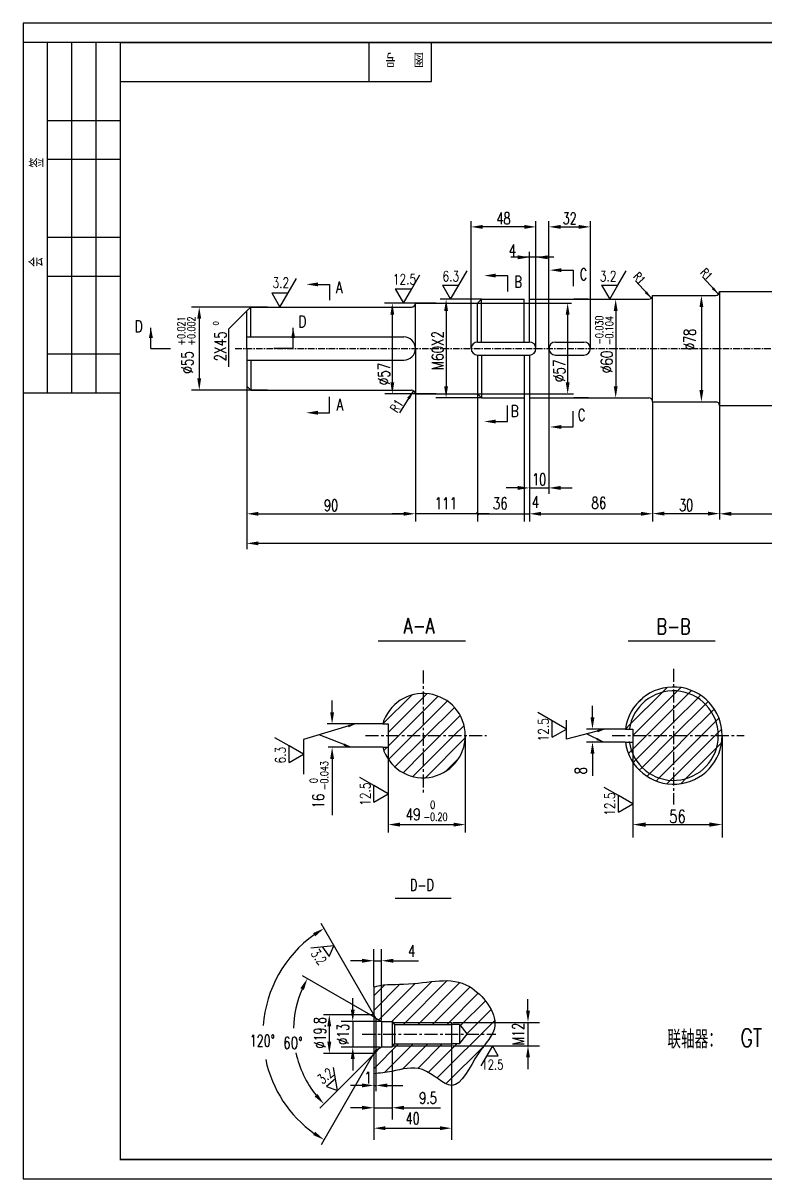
# Model space of a CAD drawing. Extents: x 10804 to 21355, y 4530 to 12940.
# Drawn here: x 17209 to 17781, y 8707 to 9598 of the extents above; entities that cross this region are included whole.
import ezdxf
from ezdxf.enums import TextEntityAlignment as Align

# ---------------------------------------------------------------- set-up
doc = ezdxf.new("R2010")
doc.units = 0
doc.header["$LTSCALE"] = 8
doc.linetypes.add('ACAD_ISO10W100', pattern=[18, 12, -3, 0, -3])
doc.linetypes.add('CENTER', pattern=[2, 1.25, -0.25, 0.25, -0.25])
for name, color, linetype in [('BZ', 7, 'Continuous'), ('K1', 4, 'Continuous'), ('tank', 1, 'Continuous'), ('tankx', 2, 'ACAD_ISO10W100')]:
    doc.layers.add(name, color=color, linetype=linetype)
doc.styles.add('HZ', font='txt', dxfattribs={"width": 0.5, "bigfont": 'hzfs'})
doc.styles.add('hzfs', font='simplex.shx', dxfattribs={"width": 0.7, "bigfont": 'hzfs.shx'})
doc.styles.get("Standard").update_dxf_attribs({"font": 'txt', "width": 0.7, "bigfont": 'hztxt.shx'})
doc.dimstyles.get("Standard").update_dxf_attribs({"dimtxt": 0.18, "dimasz": 0.18, "dimexe": 0.18, "dimexo": 0.0625, "dimgap": 0.09, "dimtad": 0, "dimtih": 1, "dimtoh": 1, "dimdec": 4, "dimzin": 0, "dimdsep": 46, "dimtxsty": 'Standard', "dimcen": 0.09, "dimadec": 0, "dimazin": 0, "dimtfac": 1, "dimtdec": 4, "dimtofl": 0, "dimtmove": 0, "dimatfit": 3, "dimfxl": 1, "dimtolj": 1, "dimtzin": 0, "dimarcsym": 0})

# ---------------------------------------------------------------- blocks, each defined once
blk = doc.blocks.new('*D285')
at = {"color": 4, "linetype": 'ByBlock', "lineweight": -2}
for p, q in [((17614.15, 9347.03), (17614.15, 9235.16)), ((17599.15, 9309.03), (17599.15, 9235.16)), ((17590.15, 9239.66), (17581.15, 9239.66)), ((17599.15, 9239.66), (17614.15, 9239.66)), ((17623.15, 9239.66), (17632.15, 9239.66))]:
    blk.add_line(p, q, dxfattribs=at)
at = {"color": 4, "linetype": 'ByBlock'}
for points in [[(17590.15, 9241.16), (17590.15, 9238.16), (17599.15, 9239.66)], [(17623.15, 9241.16), (17623.15, 9238.16), (17614.15, 9239.66)]]:
    blk.add_solid(points, dxfattribs=at)
at = {"layer": 'Defpoints', "color": 0, "linetype": 'ByBlock'}
for p in [(17614.15, 9347.09), (17599.15, 9309.09), (17614.15, 9239.66)]:
    blk.add_point(p, dxfattribs=at)
at = {"color": 7, "linetype": 'ByBlock', "insert": (17606.65, 9246.16), "char_height": 9, "attachment_point": 5}
blk.add_mtext('\\A1;10', dxfattribs=at)
blk = doc.blocks.new('*D286')
at = {"color": 4, "linetype": 'ByBlock', "lineweight": -2}
for p, q in [((17614.15, 9347.16), (17614.15, 9445.39)), ((17646.15, 9347.16), (17646.15, 9445.39)), ((17623.15, 9440.89), (17637.15, 9440.89))]:
    blk.add_line(p, q, dxfattribs=at)
at = {"color": 4, "linetype": 'ByBlock'}
for points in [[(17623.15, 9442.39), (17623.15, 9439.39), (17614.15, 9440.89)], [(17637.15, 9442.39), (17637.15, 9439.39), (17646.15, 9440.89)]]:
    blk.add_solid(points, dxfattribs=at)
at = {"layer": 'Defpoints', "color": 0, "linetype": 'ByBlock'}
for p in [(17646.15, 9440.89), (17614.15, 9347.09), (17646.15, 9347.09)]:
    blk.add_point(p, dxfattribs=at)
at = {"color": 7, "linetype": 'ByBlock', "insert": (17630.15, 9447.39), "char_height": 9, "attachment_point": 5}
blk.add_mtext('\\A1;32', dxfattribs=at)
blk = doc.blocks.new('*X193')
at = {"color": 0}
for p, q in [((356.25, 1024.46), (360.06, 1028.28)), ((365.07, 1022.68), (367.89, 1025.5)), ((367.89, 1025.5), (370.59, 1028.2)), ((376.62, 1023.62), (378.95, 1025.95)), ((331.72, 999.93), (356.25, 1024.46)), ((333.57, 991.18), (365.07, 1022.68)), ((336.1, 1014.92), (341.26, 1020.08)), ((365.07, 1012.07), (376.62, 1023.62)), ((365.07, 1001.47), (383.73, 1020.13)), ((383.73, 1020.13), (385.9, 1022.3)), ((389.59, 1015.38), (391.71, 1017.5)), ((344.11, 991.11), (365.07, 1012.07)), ((365.32, 991.11), (389.59, 1015.38)), ((375.93, 991.11), (394.28, 1009.47)), ((394.28, 1009.47), (396.45, 1011.64)), ((327.91, 996.12), (331.72, 999.93)), ((354.72, 991.11), (365.07, 1001.47)), ((386.54, 991.11), (397.71, 1002.29)), ((397.71, 1002.29), (400.05, 1004.63)), ((332.56, 979.56), (344.11, 991.11)), ((336.05, 972.45), (354.72, 991.11)), ((340.8, 966.59), (365.07, 990.86)), ((365.07, 990.86), (365.32, 991.11)), ((365.07, 980.25), (375.93, 991.11)), ((365.07, 969.65), (386.54, 991.11)), ((365.07, 959.04), (397.14, 991.11)), ((397.14, 991.11), (399.49, 993.46)), ((399.49, 993.46), (402.23, 996.19)), ((327.98, 985.59), (328.5, 986.11)), ((346.72, 961.9), (365.07, 980.25)), ((374.59, 957.95), (398.23, 981.6)), ((398.23, 981.6), (402.15, 985.51)), ((330.23, 977.24), (332.56, 979.56)), ((333.89, 970.28), (336.05, 972.45)), ((338.68, 964.47), (340.8, 966.59)), ((353.9, 958.47), (365.07, 969.65)), ((344.55, 959.73), (346.72, 961.9)), ((351.56, 956.13), (353.9, 958.47)), ((359.99, 953.96), (362.72, 956.69)), ((362.72, 956.69), (365.07, 959.04)), ((370.67, 954.03), (374.59, 957.95))]:
    blk.add_line(p, q, dxfattribs=at)
blk = doc.blocks.new('*D287')
at = {"color": 4, "linetype": 'ByBlock', "lineweight": -2}
for p, q in [((17381.15, 9324.94), (17381.15, 9215.21)), ((17511.15, 9325.59), (17511.15, 9215.21)), ((17390.15, 9219.71), (17502.15, 9219.71))]:
    blk.add_line(p, q, dxfattribs=at)
at = {"color": 4, "linetype": 'ByBlock'}
for points in [[(17390.15, 9221.21), (17390.15, 9218.21), (17381.15, 9219.71)], [(17502.15, 9221.21), (17502.15, 9218.21), (17511.15, 9219.71)]]:
    blk.add_solid(points, dxfattribs=at)
at = {"layer": 'Defpoints', "color": 0, "linetype": 'ByBlock'}
for p in [(17381.15, 9325.01), (17511.15, 9325.65), (17511.15, 9219.71)]:
    blk.add_point(p, dxfattribs=at)
at = {"color": 7, "linetype": 'ByBlock', "insert": (17446.15, 9226.21), "char_height": 9, "attachment_point": 5}
blk.add_mtext('\\A1;90', dxfattribs=at)
blk = doc.blocks.new('*X192')
at = {"color": 0}
for p, q in [((140.98, 1000.11), (163.29, 1022.43)), ((144.99, 993.52), (171.99, 1020.52)), ((171.99, 1020.52), (174.95, 1023.48)), ((171.99, 1009.91), (183.56, 1021.48)), ((171.99, 999.31), (190.51, 1017.82)), ((153.19, 991.11), (171.99, 1009.91)), ((174.4, 991.11), (196.15, 1012.85)), ((163.8, 991.11), (171.99, 999.31)), ((185.01, 991.11), (200.54, 1006.64)), ((195.62, 991.11), (203.52, 999.01)), ((144.99, 982.91), (153.19, 991.11)), ((145.28, 972.6), (163.8, 991.11)), ((171.99, 988.7), (174.4, 991.11)), ((171.99, 978.09), (185.01, 991.11)), ((171.99, 967.49), (195.62, 991.11)), ((173.77, 958.66), (204.44, 989.33)), ((141.62, 979.54), (144.19, 982.11)), ((150.25, 966.96), (171.99, 988.7)), ((156.46, 962.56), (171.99, 978.09)), ((189.36, 963.64), (199.46, 973.74)), ((164.09, 959.59), (171.99, 967.49))]:
    blk.add_line(p, q, dxfattribs=at)
blk = doc.blocks.new('*D288')
at = {"color": 4, "linetype": 'ByBlock', "lineweight": -2}
for p, q in [((17554.15, 9347.16), (17554.15, 9445.39)), ((17604.15, 9398.7), (17604.15, 9445.39)), ((17595.15, 9440.89), (17563.15, 9440.89))]:
    blk.add_line(p, q, dxfattribs=at)
at = {"color": 4, "linetype": 'ByBlock'}
for points in [[(17563.15, 9442.39), (17563.15, 9439.39), (17554.15, 9440.89)], [(17595.15, 9442.39), (17595.15, 9439.39), (17604.15, 9440.89)]]:
    blk.add_solid(points, dxfattribs=at)
at = {"layer": 'Defpoints', "color": 0, "linetype": 'ByBlock'}
for p in [(17554.15, 9440.89), (17604.15, 9398.63), (17554.15, 9347.09)]:
    blk.add_point(p, dxfattribs=at)
at = {"color": 7, "linetype": 'ByBlock', "insert": (17579.15, 9447.39), "char_height": 9, "attachment_point": 5}
blk.add_mtext('\\A1;48', dxfattribs=at)
blk = doc.blocks.new('*D289')
at = {"color": 4, "linetype": 'ByBlock', "lineweight": -2}
for p, q in [((18067.28, 9391.03), (18067.28, 9215.21)), ((17745.79, 9303.03), (17745.79, 9215.21)), ((17754.79, 9219.71), (18058.28, 9219.71))]:
    blk.add_line(p, q, dxfattribs=at)
at = {"color": 4, "linetype": 'ByBlock'}
for points in [[(17754.79, 9221.21), (17754.79, 9218.21), (17745.79, 9219.71)], [(18058.28, 9221.21), (18058.28, 9218.21), (18067.28, 9219.71)]]:
    blk.add_solid(points, dxfattribs=at)
at = {"layer": 'Defpoints', "color": 0, "linetype": 'ByBlock'}
for p in [(18067.28, 9391.09), (17745.79, 9303.09), (18067.28, 9219.71)]:
    blk.add_point(p, dxfattribs=at)
at = {"color": 7, "linetype": 'ByBlock', "insert": (17906.53, 9226.21), "char_height": 9, "attachment_point": 5}
blk.add_mtext('\\A1;243', dxfattribs=at)
blk = doc.blocks.new('*D290')
at = {"color": 4, "linetype": 'ByBlock', "lineweight": -2}
for p, q in [((17694.15, 9225.18), (17694.15, 9215.36)), ((17745.79, 9225.18), (17745.79, 9215.36)), ((17703.15, 9219.86), (17736.79, 9219.86))]:
    blk.add_line(p, q, dxfattribs=at)
at = {"color": 4, "linetype": 'ByBlock'}
for points in [[(17703.15, 9221.36), (17703.15, 9218.36), (17694.15, 9219.86)], [(17736.79, 9221.36), (17736.79, 9218.36), (17745.79, 9219.86)]]:
    blk.add_solid(points, dxfattribs=at)
at = {"layer": 'Defpoints', "color": 0, "linetype": 'ByBlock'}
for p in [(17694.15, 9225.25), (17745.79, 9225.25), (17745.79, 9219.86)]:
    blk.add_point(p, dxfattribs=at)
at = {"color": 7, "linetype": 'ByBlock', "insert": (17719.97, 9226.36), "char_height": 9, "attachment_point": 5}
blk.add_mtext('\\A1;30', dxfattribs=at)
blk = doc.blocks.new('*D291')
at = {"color": 4, "linetype": 'ByBlock', "lineweight": -2}
for p, q in [((17728.3, 9388.09), (17736.27, 9388.09)), ((17731.77, 9379.09), (17731.77, 9315.09)), ((17728.3, 9306.09), (17736.27, 9306.09))]:
    blk.add_line(p, q, dxfattribs=at)
at = {"color": 4, "linetype": 'ByBlock'}
for points in [[(17730.27, 9379.09), (17733.27, 9379.09), (17731.77, 9388.09)], [(17730.27, 9315.09), (17733.27, 9315.09), (17731.77, 9306.09)]]:
    blk.add_solid(points, dxfattribs=at)
at = {"layer": 'Defpoints', "color": 0, "linetype": 'ByBlock'}
for p in [(17728.24, 9388.09), (17728.24, 9306.09), (17731.77, 9306.09)]:
    blk.add_point(p, dxfattribs=at)
at = {"color": 7, "linetype": 'ByBlock', "insert": (17722.83, 9354.15), "char_height": 9, "attachment_point": 5, "rotation": 90}
blk.add_mtext('\\A1;%%C78', dxfattribs=at)
blk = doc.blocks.new('*D294')
at = {"color": 4, "linetype": 'ByBlock', "lineweight": -2}
for p, q in [((17381.15, 9318.03), (17381.15, 9192.41)), ((18408.43, 9305.03), (18408.43, 9192.41)), ((18399.43, 9196.91), (17390.15, 9196.91))]:
    blk.add_line(p, q, dxfattribs=at)
at = {"color": 4, "linetype": 'ByBlock'}
for points in [[(17390.15, 9198.41), (17390.15, 9195.41), (17381.15, 9196.91)], [(18399.43, 9198.41), (18399.43, 9195.41), (18408.43, 9196.91)]]:
    blk.add_solid(points, dxfattribs=at)
at = {"layer": 'Defpoints', "color": 0, "linetype": 'ByBlock'}
for p in [(17381.15, 9318.09), (18408.43, 9305.09), (17381.15, 9196.91)]:
    blk.add_point(p, dxfattribs=at)
at = {"color": 7, "linetype": 'ByBlock', "insert": (17894.79, 9203.41), "char_height": 9, "attachment_point": 5}
blk.add_mtext('\\A1;2300', dxfattribs=at)
blk = doc.blocks.new('*D297')
at = {"color": 0, "linetype": 'ByBlock', "lineweight": -2}
for p, q in [((17493.31, 8806.57), (17493.31, 8752.82)), ((17479.06, 8800.86), (17479.06, 8752.82)), ((17470.06, 8761.82), (17461.06, 8761.82)), ((17479.06, 8761.82), (17493.31, 8761.82)), ((17502.31, 8761.82), (17530.51, 8761.82))]:
    blk.add_line(p, q, dxfattribs=at)
at = {"color": 0, "linetype": 'ByBlock'}
for points in [[(17470.06, 8763.32), (17470.06, 8760.32), (17479.06, 8761.82)], [(17502.31, 8763.32), (17502.31, 8760.32), (17493.31, 8761.82)]]:
    blk.add_solid(points, dxfattribs=at)
at = {"layer": 'Defpoints', "color": 0, "linetype": 'ByBlock'}
for p in [(17493.31, 8807.2), (17479.06, 8801.49), (17493.31, 8761.82)]:
    blk.add_point(p, dxfattribs=at)
at = {"color": 0, "linetype": 'ByBlock', "insert": (17520.91, 8769.32), "char_height": 9, "attachment_point": 5, "style": 'hzfs'}
blk.add_mtext('\\A1;9.5', dxfattribs=at)
blk = doc.blocks.new('*D298')
at = {"color": 0, "linetype": 'ByBlock', "lineweight": -2}
for p, q in [((17539.06, 8809), (17539.06, 8737.07)), ((17479.06, 8768.77), (17479.06, 8737.07)), ((17488.06, 8746.07), (17530.06, 8746.07))]:
    blk.add_line(p, q, dxfattribs=at)
at = {"color": 0, "linetype": 'ByBlock'}
for points in [[(17488.06, 8747.57), (17488.06, 8744.57), (17479.06, 8746.07)], [(17530.06, 8747.57), (17530.06, 8744.57), (17539.06, 8746.07)]]:
    blk.add_solid(points, dxfattribs=at)
at = {"layer": 'Defpoints', "color": 0, "linetype": 'ByBlock'}
for p in [(17539.06, 8809.63), (17479.06, 8769.4), (17539.06, 8746.07)]:
    blk.add_point(p, dxfattribs=at)
at = {"color": 0, "linetype": 'ByBlock', "insert": (17509.06, 8753.57), "char_height": 9, "attachment_point": 5, "style": 'hzfs'}
blk.add_mtext('\\A1;40', dxfattribs=at)
blk = doc.blocks.new('*D299')
at = {"color": 0, "linetype": 'ByBlock', "lineweight": -2}
for p, q in [((17479.06, 8855.35), (17479.06, 8884.14)), ((17485.06, 8829), (17485.06, 8884.14)), ((17470.06, 8875.14), (17461.06, 8875.14)), ((17479.06, 8875.14), (17485.06, 8875.14)), ((17494.06, 8875.14), (17513.56, 8875.14))]:
    blk.add_line(p, q, dxfattribs=at)
at = {"color": 0, "linetype": 'ByBlock'}
for points in [[(17470.06, 8876.64), (17470.06, 8873.64), (17479.06, 8875.14)], [(17494.06, 8876.64), (17494.06, 8873.64), (17485.06, 8875.14)]]:
    blk.add_solid(points, dxfattribs=at)
at = {"layer": 'Defpoints', "color": 0, "linetype": 'ByBlock'}
for p in [(17485.06, 8875.14), (17479.06, 8854.72), (17485.06, 8828.38)]:
    blk.add_point(p, dxfattribs=at)
at = {"color": 0, "linetype": 'ByBlock', "insert": (17508.31, 8882.64), "char_height": 9, "attachment_point": 5, "style": 'hzfs'}
blk.add_mtext('\\A1;4', dxfattribs=at)
blk = doc.blocks.new('*D300')
at = {"color": 0, "linetype": 'ByBlock', "lineweight": -2}
for p, q in [((17462.87, 8837.38), (17462.87, 8846.38)), ((17484.44, 8828.38), (17453.87, 8828.38)), ((17462.87, 8828.38), (17462.87, 8808.48)), ((17483.75, 8808.48), (17453.87, 8808.48)), ((17462.87, 8799.48), (17462.87, 8790.48))]:
    blk.add_line(p, q, dxfattribs=at)
at = {"color": 0, "linetype": 'ByBlock'}
for points in [[(17461.37, 8837.38), (17464.37, 8837.38), (17462.87, 8828.38)], [(17461.37, 8799.48), (17464.37, 8799.48), (17462.87, 8808.48)]]:
    blk.add_solid(points, dxfattribs=at)
at = {"layer": 'Defpoints', "color": 0, "linetype": 'ByBlock'}
for p in [(17485.06, 8828.38), (17462.87, 8808.48), (17484.37, 8808.48)]:
    blk.add_point(p, dxfattribs=at)
at = {"color": 0, "linetype": 'ByBlock', "insert": (17455.37, 8818.43), "char_height": 9, "attachment_point": 5, "rotation": 90, "style": 'hzfs'}
blk.add_mtext('\\A1;%%C13', dxfattribs=at)
blk = doc.blocks.new('*D301')
at = {"color": 0, "linetype": 'ByBlock', "lineweight": -2}
for p, q in [((17598.02, 8836.63), (17598.02, 8845.63)), ((17539.99, 8827.63), (17607.02, 8827.63)), ((17598.02, 8827.63), (17598.02, 8809.63)), ((17539.99, 8809.63), (17607.02, 8809.63)), ((17598.02, 8800.63), (17598.02, 8791.63))]:
    blk.add_line(p, q, dxfattribs=at)
at = {"color": 0, "linetype": 'ByBlock'}
for points in [[(17596.52, 8836.63), (17599.52, 8836.63), (17598.02, 8827.63)], [(17596.52, 8800.63), (17599.52, 8800.63), (17598.02, 8809.63)]]:
    blk.add_solid(points, dxfattribs=at)
at = {"layer": 'Defpoints', "color": 0, "linetype": 'ByBlock'}
for p in [(17539.36, 8827.63), (17539.36, 8809.63), (17598.02, 8809.63)]:
    blk.add_point(p, dxfattribs=at)
at = {"color": 0, "linetype": 'ByBlock', "insert": (17590.52, 8818.63), "char_height": 9, "attachment_point": 5, "rotation": 90, "style": 'hzfs'}
blk.add_mtext('\\A1;M12', dxfattribs=at)
blk = doc.blocks.new('BORDER')
for p, q in [((1, 1), (0, 1)), ((0, 1), (0, 0)), ((0, 0), (1, 0))]:
    blk.add_line(p, q)
blk = doc.blocks.new('HQ')
for p, q in [((-18.75, -90), (-18.75, 0)), ((-12.5, -90), (-12.5, 0)), ((-6.25, -90), (-6.25, 0)), ((64, -10), (64, 0)), ((80, -10), (80, 0)), ((0, -10), (80, -10)), ((-18.75, -20), (0, -20)), ((-18.75, -30), (0, -30)), ((-18.75, -50), (0, -50)), ((-18.75, -60), (0, -60)), ((-18.75, -80), (0, -80)), ((-25, -90), (0, -90))]:
    blk.add_line(p, q)
at = {"layer": 'K1', "color": 7}
blk.add_line((0, 0), (-25, 0), dxfattribs=at)
at = {"style": 'HZ', "width": 0.75}
for s, rotation, p in [('图  号', 180, (78.04, -2.6)), ('签', 90, (-19.68, -32.16)), ('会         ', 90, (-19.87, -57.68))]:
    blk.add_text(s, height=3.5, rotation=rotation, dxfattribs=at).set_placement(p)

msp = doc.modelspace()

# ---------------------------------------------------------------- hatches: boundary and pattern name
h = msp.add_hatch()
h.set_pattern_fill('ANSI31', color=256, scale=2.5, style=0)
h.set_pattern_definition([(45, (17188.419, 8074.739), (-5.61266, 5.61266), [])])
edge = h.paths.add_edge_path()
edge.add_line((17539.06115, 8827.6267), (17539.06115, 8826.1267))
edge.add_line((17539.06115, 8826.1267), (17545.22691, 8826.1267))
edge.add_line((17545.22691, 8826.1267), (17551.05016, 8818.6267))
edge.add_line((17551.05016, 8818.6267), (17570.35517, 8818.6267))
edge.add_spline(control_points=[(17570.35517, 8818.6267), (17571.40901, 8820.63282), (17575.79519, 8832.69606), (17548.83046, 8868.25036), (17517.05855, 8855.33822), (17484.69078, 8857.3191), (17479.06115, 8854.72039)], knot_values=[6.338193797, 6.338193797, 6.338193797, 6.338193797, 11.227333711, 35.313876832, 69.246131237, 82.539853111, 82.539853111, 82.539853111, 82.539853111], degree=3, periodic=0)
edge.add_line((17479.06115, 8854.72039), (17479.06115, 8833.57285))
edge.add_line((17479.06115, 8833.57285), (17480.56115, 8830.97478))
edge.add_line((17480.56115, 8830.97478), (17485.06115, 8828.3767))
edge.add_line((17485.06115, 8828.3767), (17493.31115, 8828.3767))
edge.add_line((17493.31115, 8828.3767), (17493.91115, 8827.6267))
edge.add_line((17493.91115, 8827.6267), (17539.06115, 8827.6267))
h.paths.add_polyline_path([(17493.91115, 8827.6267), (17495.11115, 8826.1267), (17539.06115, 8826.1267), (17539.06115, 8827.6267)], flags=16)
h.paths.add_polyline_path([(17539.06115, 8809.6267), (17539.06115, 8811.1267), (17495.11115, 8811.1267), (17493.91115, 8809.6267)], flags=16)
edge = h.paths.add_edge_path()
edge.add_spline(control_points=[(17479.06115, 8788.07535), (17483.66716, 8788.47407), (17496.1039, 8789.89458), (17517.63662, 8796.7751), (17542.69386, 8767.5771), (17555.70203, 8800.80017), (17567.84139, 8813.84138), (17570.35517, 8818.6267)], knot_values=[82.539853111, 82.539853111, 82.539853111, 82.539853111, 91.828431113, 107.598798124, 124.799670643, 146.069264868, 157.731655902, 157.731655902, 157.731655902, 157.731655902], degree=3, periodic=0)
edge.add_line((17570.35517, 8818.6267), (17551.05016, 8818.6267))
edge.add_line((17551.05016, 8818.6267), (17545.22691, 8811.1267))
edge.add_line((17545.22691, 8811.1267), (17539.06115, 8811.1267))
edge.add_line((17539.06115, 8811.1267), (17539.06115, 8809.6267))
edge.add_line((17539.06115, 8809.6267), (17493.91115, 8809.6267))
edge.add_line((17493.91115, 8809.6267), (17493.31115, 8808.8767))
edge.add_line((17493.31115, 8808.8767), (17485.06115, 8808.8767))
edge.add_line((17485.06115, 8808.8767), (17480.56115, 8806.27863))
edge.add_line((17480.56115, 8806.27863), (17479.06115, 8803.68055))
edge.add_line((17479.06115, 8803.68055), (17479.06115, 8788.07535))

# ---------------------------------------------------------------- linework, layer by layer
for p, q in [((17208.64254, 9597.98302), (17208.64254, 8706.98302)), ((18468.64254, 9597.98302), (17208.64254, 9597.98302)), ((17495.63563, 8923.39377), (17538.82519, 8923.39377)), ((17479.06115, 8854.72039), (17479.06115, 8788.07535)), ((17208.64254, 8706.98302), (18468.64254, 8706.98302))]:
    msp.add_line(p, q)
at = {"color": 4, "linetype": 'ByBlock'}
for p, q in [((17614.15461, 9347.0936), (17614.15461, 9445.25367)), ((17646.15461, 9347.0936), (17646.15461, 9445.19018)), ((17599.15461, 9383.17807), (17599.15461, 9421.7305)), ((17604.15461, 9347.0936), (17604.15461, 9423.45495)), ((17618.05062, 9417.45495), (17584.91347, 9417.45495)), ((17738.81854, 9395.59547), (17732.66388, 9402.28489)), ((17687.09213, 9392.50906), (17680.93747, 9399.19848)), ((17693.18585, 9385.88587), (17687.09213, 9392.50906)), ((17744.91226, 9388.97228), (17738.81854, 9395.59547)), ((17562.15461, 9385.0936), (17530.36074, 9385.0936)), ((17644.39657, 9385.0936), (17633.45841, 9385.0936)), ((17397.14918, 9379.0936), (17338.47968, 9379.0936)), ((17527.10297, 9382.0936), (17487.4425, 9382.0936)), ((17534.86074, 9376.0936), (17534.86074, 9318.0936)), ((17597.78391, 9382.0936), (17631.45691, 9382.0936)), ((17665.64538, 9376.0936), (17665.64538, 9318.0936)), ((17344.47968, 9370.0936), (17344.47968, 9324.0936)), ((17493.38613, 9373.0936), (17493.38613, 9321.0936)), ((17628.61706, 9373.0936), (17628.61706, 9321.0936)), ((17599.15461, 9323.01969), (17599.15461, 9213.70627)), ((17397.14918, 9315.0936), (17338.47968, 9315.0936)), ((17527.10297, 9312.0936), (17487.72953, 9312.0936)), ((17509.76342, 9314.62574), (17504.93698, 9307.02933)), ((17559.15461, 9319.81292), (17559.15461, 9213.70627)), ((17595.15461, 9318.53022), (17595.15461, 9213.70627)), ((17597.15461, 9312.0936), (17633.17926, 9312.0936)), ((17504.93698, 9307.02933), (17498.85567, 9297.45785)), ((17562.15461, 9309.0936), (17526.86074, 9309.0936)), ((17644.72994, 9309.0936), (17633.45841, 9309.0936)), ((17694.15461, 9306.0936), (17694.15461, 9213.70627)), ((17694.15461, 9302.39096), (17694.15461, 9238.99511)), ((17511.15461, 9297.36556), (17511.15461, 9213.70627)), ((17595.15461, 9294.80015), (17595.15461, 9213.70627)), ((17599.15461, 9280.04903), (17599.15461, 9213.70627)), ((17694.15461, 9278.04837), (17694.15461, 9213.70627)), ((17559.15461, 9232.47084), (17559.15461, 9213.70627)), ((17502.15461, 9219.70627), (17493.15461, 9219.70627)), ((17559.15461, 9219.70627), (17511.15461, 9219.70627)), ((17568.15461, 9219.70627), (17559.15461, 9219.70627)), ((17559.15461, 9219.70627), (17599.15461, 9219.70627)), ((17604.15461, 9219.70627), (17613.15461, 9219.70627)), ((17608.15461, 9219.70627), (17617.15461, 9219.70627)), ((17608.15461, 9219.70627), (17685.15461, 9219.70627)), ((17446.95914, 9066.67934), (17446.95914, 9075.67934)), ((17647.767, 9062.67934), (17647.767, 9071.67934)), ((17485.90205, 9057.67934), (17443.16086, 9057.67934)), ((17673.04645, 9053.67934), (17643.12816, 9053.67934)), ((17549.69354, 9048.61684), (17549.69354, 8974.1051)), ((17673.04645, 9043.67934), (17643.12816, 9043.67934)), ((17747.77413, 9048.61684), (17747.77413, 8970.1051)), ((17485.90205, 9039.67934), (17443.83182, 9039.67934)), ((17490.19354, 9039.61684), (17490.19354, 8974.1051)), ((17678.77413, 9043.61684), (17678.77413, 8970.1051)), ((17446.95914, 9030.67934), (17446.95914, 9021.67934)), ((17647.767, 9034.67934), (17647.767, 9025.67934)), ((17446.95914, 9021.67934), (17446.95914, 8987.33723)), ((17647.767, 9025.67934), (17647.767, 9017.71434)), ((17499.19354, 8980.1051), (17540.69354, 8980.1051)), ((17688.77413, 8980.1051), (17737.77413, 8980.1051))]:
    msp.add_line(p, q, dxfattribs=at)
at = {"color": 7}
for p, q in [((17413.0431, 9390.05898), (17419.37396, 9401.02435)), ((17508.31467, 9393.05898), (17514.64553, 9404.02435)), ((17544.6916, 9396.05898), (17551.02246, 9407.02435)), ((17667.40339, 9396.05898), (17673.73425, 9407.02435)), ((17495.65294, 9393.05898), (17508.31467, 9393.05898)), ((17495.65294, 9393.05898), (17501.98381, 9382.0936)), ((17501.98381, 9382.0936), (17508.31467, 9393.05898)), ((17532.02987, 9396.05898), (17538.36074, 9385.0936)), ((17532.02987, 9396.05898), (17544.6916, 9396.05898)), ((17538.36074, 9385.0936), (17544.6916, 9396.05898)), ((17654.74166, 9396.05898), (17661.07253, 9385.0936)), ((17654.74166, 9396.05898), (17667.40339, 9396.05898)), ((17661.07253, 9385.0936), (17667.40339, 9396.05898)), ((17400.38138, 9390.05898), (17406.71224, 9379.0936)), ((17400.38138, 9390.05898), (17413.0431, 9390.05898)), ((17406.71224, 9379.0936), (17413.0431, 9390.05898)), ((17381.15461, 9376.0936), (17367.01247, 9361.95147)), ((17559.15461, 9382.0936), (17595.15461, 9382.0936)), ((17367.01247, 9361.95147), (17367.01247, 9332.96815)), ((17559.15461, 9312.0936), (17595.15461, 9312.0936)), ((17558.2376, 9220.64229), (17559.9912, 9218.80641)), ((17482.49991, 9121.86733), (17549.81672, 9121.86733)), ((17675.16529, 9121.86733), (17742.48211, 9121.86733)), ((17616.66992, 9060.09142), (17605.70455, 9066.42228)), ((17464.9493, 9057.67934), (17424.79722, 9045.61045)), ((17616.66992, 9047.4297), (17616.66992, 9060.09142)), ((17627.6353, 9053.76056), (17616.66992, 9060.09142)), ((17616.66992, 9047.4297), (17627.6353, 9053.76056)), ((17627.6353, 9045.9406), (17627.6353, 9060.52135)), ((17657.27217, 9053.67934), (17627.6353, 9045.9406)), ((17413.83184, 9040.70885), (17402.86647, 9047.03971)), ((17424.79722, 9045.61045), (17424.79722, 9018.91745)), ((17461.45589, 9039.67934), (17436.95044, 9049.26346)), ((17656.36027, 9043.67934), (17643.05177, 9049.96613)), ((17424.79722, 9034.37799), (17413.83184, 9040.70885)), ((17413.83184, 9028.04712), (17413.83184, 9040.70885)), ((17413.83184, 9028.04712), (17424.79722, 9034.37799)), ((17479.22817, 9010.13251), (17468.26279, 9016.46337)), ((17479.22817, 8997.47078), (17479.22817, 9010.13251)), ((17490.19354, 9003.80165), (17479.22817, 9010.13251)), ((17667.80875, 9002.47072), (17656.84338, 9008.80158)), ((17479.22817, 8997.47078), (17490.19354, 9003.80165)), ((17678.77413, 8996.13985), (17667.80875, 9002.47072)), ((17667.80875, 8989.80899), (17667.80875, 9002.47072)), ((17667.80875, 8989.80899), (17678.77413, 8996.13985)), ((17493.91115, 8827.6267), (17539.06115, 8827.6267)), ((17493.91115, 8809.6267), (17539.06115, 8809.6267))]:
    msp.add_line(p, q, dxfattribs=at)
at = {"color": 7, "linetype": 'ByBlock'}
for p, q in [((17573.21616, 9403.33528), (17582.21616, 9403.33528)), ((17623.81582, 9407.53821), (17632.81582, 9407.53821)), ((17435.9595, 9396.5625), (17444.9595, 9396.5625)), ((17435.9595, 9297.6247), (17444.9595, 9297.6247)), ((17573.21616, 9290.85192), (17582.21616, 9290.85192)), ((17623.81582, 9286.64899), (17632.81582, 9286.64899))]:
    msp.add_line(p, q, dxfattribs=at)
at = {"color": 1}
for p, q in [((17582.21616, 9403.33528), (17582.21616, 9391.10844)), ((17632.81582, 9407.53821), (17632.81582, 9395.31137)), ((17444.9595, 9396.5625), (17444.9595, 9384.33566)), ((17559.15461, 9382.0936), (17562.15461, 9385.0936)), ((17562.15461, 9385.0936), (17595.15461, 9385.0936)), ((17562.15461, 9352.0936), (17562.15461, 9385.0936)), ((17595.15461, 9352.0936), (17595.15461, 9385.0936)), ((17599.15461, 9385.0936), (17691.15461, 9385.0936)), ((17599.15461, 9352.0936), (17599.15461, 9385.0936)), ((17694.15461, 9388.0936), (17742.79094, 9388.0936)), ((17694.15461, 9306.0936), (17694.15461, 9388.0936)), ((17745.79094, 9391.0936), (18406.4269, 9391.0936)), ((17745.79094, 9391.0936), (17745.79094, 9303.0936)), ((17381.15461, 9376.0936), (17384.15461, 9379.0936)), ((17381.15461, 9347.0936), (17381.15461, 9376.0936)), ((17384.15461, 9356.0936), (17384.15461, 9379.0936)), ((17384.15461, 9379.0936), (17508.15461, 9379.0936)), ((17511.15461, 9382.0936), (17559.15461, 9382.0936)), ((17511.15461, 9347.0936), (17511.15461, 9382.0936)), ((17559.15461, 9352.0936), (17559.15461, 9382.0936)), ((17595.15461, 9382.0936), (17599.15461, 9382.0936)), ((17381.15461, 9356.0936), (17502.15461, 9356.0936)), ((17381.15461, 9347.0936), (17381.15461, 9318.0936)), ((17511.15461, 9347.0936), (17511.15461, 9312.0936)), ((17559.15461, 9352.0936), (17599.15461, 9352.0936)), ((17619.15461, 9352.0936), (17641.15461, 9352.0936)), ((17381.15461, 9338.0936), (17502.15461, 9338.0936)), ((17384.15461, 9338.0936), (17384.15461, 9315.0936)), ((17559.15461, 9342.0936), (17559.15461, 9312.0936)), ((17559.15461, 9342.0936), (17599.15461, 9342.0936)), ((17562.15461, 9342.0936), (17562.15461, 9309.0936)), ((17595.15461, 9342.0936), (17595.15461, 9309.0936)), ((17599.15461, 9342.0936), (17599.15461, 9309.0936)), ((17619.15461, 9342.0936), (17641.15461, 9342.0936)), ((17381.15461, 9318.0936), (17384.15461, 9315.0936)), ((17384.15461, 9315.0936), (17508.15461, 9315.0936)), ((17511.15461, 9312.0936), (17559.15461, 9312.0936)), ((17559.15461, 9312.0936), (17562.15461, 9309.0936)), ((17595.15461, 9312.0936), (17599.15461, 9312.0936)), ((17444.9595, 9297.6247), (17444.9595, 9309.85154)), ((17562.15461, 9309.0936), (17595.15461, 9309.0936)), ((17582.21616, 9290.85192), (17582.21616, 9303.07876)), ((17599.15461, 9309.0936), (17691.15461, 9309.0936)), ((17694.15461, 9306.0936), (17743.84984, 9306.0936)), ((17745.79094, 9303.0936), (18406.4269, 9303.0936)), ((17632.81582, 9286.64899), (17632.81582, 9298.87583)), ((17485.96455, 9057.67934), (17490.19354, 9057.67934)), ((17490.19354, 9057.67934), (17490.19354, 9039.67934)), ((17673.10895, 9053.67934), (17678.77413, 9053.67934)), ((17678.77413, 9053.67934), (17678.77413, 9043.67934)), ((17673.10895, 9043.67934), (17678.77413, 9043.67934)), ((17485.96455, 9039.67934), (17490.19354, 9039.67934)), ((17480.56115, 8830.97478), (17479.06115, 8833.57285)), ((17480.56115, 8830.97478), (17480.56115, 8806.27863)), ((17480.56115, 8830.97478), (17485.06115, 8828.3767)), ((17485.06115, 8828.3767), (17493.31115, 8828.3767)), ((17485.06115, 8828.3767), (17485.06115, 8808.8767)), ((17493.31115, 8828.3767), (17493.31115, 8808.8767)), ((17493.31115, 8828.3767), (17495.11115, 8826.1267)), ((17495.11115, 8826.1267), (17539.06115, 8826.1267)), ((17495.11115, 8826.1267), (17495.11115, 8811.1267)), ((17539.06115, 8827.6267), (17539.06115, 8809.6267)), ((17545.22691, 8826.1267), (17539.06115, 8826.1267)), ((17545.22691, 8826.1267), (17545.22691, 8811.1267)), ((17545.22691, 8826.1267), (17551.05016, 8818.6267)), ((17545.22691, 8811.1267), (17551.05016, 8818.6267)), ((17480.56115, 8806.27863), (17479.06115, 8803.68055)), ((17480.56115, 8806.27863), (17485.06115, 8808.8767)), ((17485.06115, 8808.8767), (17493.31115, 8808.8767)), ((17493.31115, 8808.8767), (17495.11115, 8811.1267)), ((17495.11115, 8811.1267), (17539.06115, 8811.1267)), ((17545.22691, 8811.1267), (17539.06115, 8811.1267))]:
    msp.add_line(p, q, dxfattribs=at)
at = {"color": 7, "linetype": 'CENTER', "ltscale": 0.5}
msp.add_line((17372.27862, 9347.0936), (18427.92416, 9347.0936), dxfattribs=at)
at = {"color": 7, "linetype": 'CENTER'}
for p, q in [((17517.19354, 9098.80879), (17517.19354, 9002.84671)), ((17710.27413, 9100.24106), (17710.27413, 8995.68536)), ((17472.76362, 9048.67934), (17565.92314, 9048.67934)), ((17662.97775, 9048.67934), (17764.73662, 9048.67934))]:
    msp.add_line(p, q, dxfattribs=at)
at = {"color": 0, "linetype": 'ByBlock'}
for p, q in [((17478.9049, 8833.84349), (17438.41666, 8903.97118)), ((17480.29052, 8831.13103), (17423.99806, 8863.63149)), ((17478.74865, 8833.57285), (17440.28126, 8833.57285)), ((17444.78126, 8824.57285), (17444.78126, 8812.68055)), ((17478.9049, 8803.40992), (17438.41666, 8733.28222)), ((17478.74865, 8803.68055), (17440.28126, 8803.68055)), ((17479.06115, 8803.36805), (17479.06115, 8774.53869)), ((17480.56115, 8805.96613), (17480.56115, 8774.53869)), ((17478.84018, 8802.94781), (17437.43793, 8761.54556)), ((17470.06115, 8779.03869), (17461.06115, 8779.03869)), ((17479.06115, 8779.03869), (17480.56115, 8779.03869)), ((17489.56115, 8779.03869), (17501.43615, 8779.03869))]:
    msp.add_line(p, q, dxfattribs=at)
at = {"linetype": 'CENTER'}
msp.add_line((17470.22449, 8818.6267), (17573.31903, 8818.6267), dxfattribs=at)
at = {"color": 1}
for centre, radius, start, end in [((17691.15461, 9388.0936), 3, 270, 0), ((17742.79094, 9391.0936), 3, 270, 0), ((17508.15461, 9382.0936), 3, 270, 0), ((17502.15461, 9347.0936), 9, 0, 90), ((17502.15461, 9347.0936), 9, 270, 0), ((17559.15461, 9347.0936), 5, 90, 180), ((17559.15461, 9347.0936), 5, 180, 270), ((17599.15461, 9347.0936), 5, 0, 90), ((17599.15461, 9347.0936), 5, 270, 0), ((17619.15461, 9347.0936), 5, 90, 180), ((17619.15461, 9347.0936), 5, 180, 270), ((17641.15461, 9347.0936), 5, 0, 90), ((17641.15461, 9347.0936), 5, 270, 0), ((17508.15461, 9312.0936), 3, 0, 90), ((17691.15461, 9306.0936), 3, 0, 90), ((17742.79094, 9303.0936), 3, 0, 90), ((17517.19354, 9048.67934), 32.5, 196.07664983, 163.92335017), ((17710.27413, 9048.67934), 37.5, 187.66225566, 172.33774434)]:
    msp.add_arc(centre, radius, start, end, dxfattribs=at)
at = {"color": 7}
msp.add_arc((17710.27413, 9048.67934), 34.5, 187.66225566, 172.33774434, dxfattribs=at)
at = {"color": 0, "linetype": 'ByBlock'}
for centre, radius, start, end in [((17487.69031, 8818.6267), 94.04731, 125.4851006, 175.98598231), ((17497.23848, 8821.34612), 80.07076, 156.44347412, 178.70231898), ((17497.23848, 8821.34612), 80.07076, 192.4470677, 218.55652588), ((17487.69031, 8818.6267), 94.04731, 192.05607137, 234.5148994)]:
    msp.add_arc(centre, radius, start, end, dxfattribs=at)
msp.add_open_spline([(17479.06115, 8854.72039), (17484.69078, 8857.3191), (17517.05855, 8855.33822), (17548.83046, 8868.25036), (17580.79413, 8826.10472), (17556.97063, 8804.04021), (17542.69386, 8767.5771), (17517.63662, 8796.7751), (17496.1039, 8789.89458), (17483.66716, 8788.47407), (17479.06115, 8788.07535)], degree=3, knots=[6.338193797, 6.338193797, 6.338193797, 6.338193797, 19.63191567, 53.564170076, 77.650713196, 94.202244145, 115.47183837, 132.672710889, 148.4430779, 157.731655902, 157.731655902, 157.731655902, 157.731655902])
at = {"color": 4, "linetype": 'ByBlock'}
for points in [[(17590.15461, 9418.95495), (17590.15461, 9415.95495), (17599.15461, 9417.45495)], [(17613.15461, 9418.95495), (17613.15461, 9415.95495), (17604.15461, 9417.45495)], [(17689.69295, 9391.23304), (17688.14754, 9389.81117), (17693.18585, 9385.88587)], [(17741.41936, 9394.31945), (17739.87395, 9392.89758), (17744.91226, 9388.97228)], [(17533.36074, 9376.0936), (17536.36074, 9376.0936), (17534.86074, 9385.0936)], [(17664.14538, 9376.0936), (17667.14538, 9376.0936), (17665.64538, 9385.0936)], [(17342.97968, 9370.0936), (17345.97968, 9370.0936), (17344.47968, 9379.0936)], [(17491.88613, 9373.0936), (17494.88613, 9373.0936), (17493.38613, 9382.0936)], [(17627.11706, 9373.0936), (17630.11706, 9373.0936), (17628.61706, 9382.0936)], [(17342.97968, 9324.0936), (17345.97968, 9324.0936), (17344.47968, 9315.0936)], [(17491.88613, 9321.0936), (17494.88613, 9321.0936), (17493.38613, 9312.0936)], [(17627.11706, 9321.0936), (17630.11706, 9321.0936), (17628.61706, 9312.0936)], [(17506.91512, 9307.90509), (17504.88941, 9309.19214), (17509.76342, 9314.62574)], [(17533.36074, 9318.0936), (17536.36074, 9318.0936), (17534.86074, 9309.0936)], [(17664.14538, 9318.0936), (17667.14538, 9318.0936), (17665.64538, 9309.0936)], [(17502.15461, 9221.20627), (17502.15461, 9218.20627), (17511.15461, 9219.70627)], [(17608.15461, 9221.20627), (17608.15461, 9218.20627), (17599.15461, 9219.70627)], [(17608.15461, 9221.20627), (17608.15461, 9218.20627), (17599.15461, 9219.70627)], [(17685.15461, 9221.20627), (17685.15461, 9218.20627), (17694.15461, 9219.70627)], [(17445.45914, 9066.67934), (17448.45914, 9066.67934), (17446.95914, 9057.67934)], [(17646.267, 9062.67934), (17649.267, 9062.67934), (17647.767, 9053.67934)], [(17646.267, 9034.67934), (17649.267, 9034.67934), (17647.767, 9043.67934)], [(17445.45914, 9030.67934), (17448.45914, 9030.67934), (17446.95914, 9039.67934)], [(17499.19354, 8981.6051), (17499.19354, 8978.6051), (17490.19354, 8980.1051)], [(17540.69354, 8981.6051), (17540.69354, 8978.6051), (17549.69354, 8980.1051)], [(17688.77413, 8981.77176), (17688.77413, 8978.43843), (17678.77413, 8980.1051)], [(17737.77413, 8981.77176), (17737.77413, 8978.43843), (17747.77413, 8980.1051)]]:
    msp.add_solid(points, dxfattribs=at)
at = {"color": 7, "linetype": 'ByBlock'}
for points in [[(17623.81582, 9409.03821), (17623.81582, 9406.03821), (17614.81582, 9407.53821)], [(17573.21616, 9404.83528), (17573.21616, 9401.83528), (17564.21616, 9403.33528)], [(17435.9595, 9398.0625), (17435.9595, 9395.0625), (17426.9595, 9396.5625)], [(17435.9595, 9296.1247), (17435.9595, 9299.1247), (17426.9595, 9297.6247)], [(17573.21616, 9289.35192), (17573.21616, 9292.35192), (17564.21616, 9290.85192)], [(17623.81582, 9285.14899), (17623.81582, 9288.14899), (17614.81582, 9286.64899)], [(17459.70112, 9055.11892), (17459.1544, 9056.95944), (17464.9493, 9057.67934)], [(17651.96687, 9051.23947), (17651.46233, 9053.09199), (17657.27217, 9053.67934)], [(17650.73293, 9045.23892), (17651.54292, 9046.9797), (17656.36027, 9043.67934)], [(17455.74429, 9040.89459), (17456.44716, 9042.68131), (17461.45589, 9039.67934)]]:
    msp.add_solid(points, dxfattribs=at)
at = {"color": 0, "linetype": 'ByBlock'}
for points in [[(17432.28537, 8896.46794), (17433.90797, 8893.94462), (17440.66666, 8900.07407)], [(17422.50119, 8854.02249), (17425.17946, 8852.67087), (17427.89517, 8861.38149)], [(17443.28126, 8824.57285), (17446.28126, 8824.57285), (17444.78126, 8833.57285)], [(17443.28126, 8812.68055), (17446.28126, 8812.68055), (17444.78126, 8803.68055)], [(17470.06115, 8780.53869), (17470.06115, 8777.53869), (17479.06115, 8779.03869)], [(17489.56115, 8780.53869), (17489.56115, 8777.53869), (17480.56115, 8779.03869)], [(17435.74225, 8772.43847), (17433.50507, 8770.43972), (17440.61991, 8764.72754)], [(17433.90797, 8743.30879), (17432.28537, 8740.78546), (17440.66666, 8737.17934)]]:
    msp.add_solid(points, dxfattribs=at)
at = {"layer": 'BZ'}
for points in [[(17439.43981, 8885.72967), (17444.75534, 8878.46708), (17448.38716, 8886.70175), (17430.49247, 8884.75759)], [(17566.09913, 8801.83247), (17575.09913, 8801.83247), (17570.59913, 8809.6267), (17561.59913, 8794.03824)], [(17449.54949, 8784.09244), (17442.6624, 8778.29865), (17451.12352, 8775.23115), (17447.97547, 8792.95373)]]:
    msp.add_lwpolyline(points, dxfattribs=at)
at = {"layer": 'Defpoints', "color": 0, "linetype": 'ByBlock'}
for p in [(17604.15461, 9417.45495), (17587.22171, 9385.0936), (17599.15461, 9383.11557), (17644.45907, 9385.0936), (17744.82218, 9388.88587), (17397.21168, 9379.0936), (17535.58282, 9382.0936), (17597.78391, 9382.0936), (17604.15461, 9354.76002), (17657.55994, 9347.0936), (17559.15461, 9319.87542), (17599.15461, 9323.08219), (17344.47968, 9315.0936), (17397.21168, 9315.0936), (17487.72953, 9312.0936), (17508.15461, 9312.0936), (17509.76342, 9314.62574), (17550.79293, 9312.0936), (17595.15461, 9318.59272), (17597.78391, 9312.0936), (17609.78785, 9312.0936), (17694.15461, 9312.82054), (17547.10297, 9309.0936), (17587.76374, 9309.0936), (17639.45841, 9309.0936), (17644.79244, 9309.0936), (17693.18585, 9308.30133), (17694.15461, 9302.45346), (17744.82218, 9305.30133), (17511.15461, 9297.42806), (17595.15461, 9294.86265), (17694.15461, 9286.94865), (17599.15461, 9280.11153), (17381.15461, 9259.38215), (17559.15461, 9232.53334), (17559.15461, 9219.70627), (17595.15461, 9219.70627), (17599.15461, 9219.70627), (17694.15461, 9219.70627), (17485.96455, 9057.67934), (17673.10895, 9053.67934), (17549.69354, 9048.67934), (17647.767, 9043.67934), (17673.10895, 9043.67934), (17678.77413, 9043.67934), (17747.77413, 9048.67934), (17446.95914, 9039.67934), (17485.96455, 9039.67934), (17490.19354, 9039.67934), (17549.69354, 8980.1051), (17747.77413, 8980.1051), (17399.31475, 8850.79278), (17479.06115, 8833.57285), (17479.06115, 8833.57285), (17480.56115, 8830.97478), (17480.56115, 8830.97478), (17417.47242, 8828.32474), (17485.06115, 8828.3767), (17444.78126, 8803.68055), (17479.06115, 8803.68055), (17479.06115, 8803.68055), (17479.06115, 8803.68055), (17479.06115, 8803.16878), (17480.56115, 8806.27863), (17480.56115, 8806.27863), (17484.37008, 8808.47771), (17480.56115, 8779.03869)]:
    msp.add_point(p, dxfattribs=at)
at = {"layer": 'K1', "const_width": 1.2}
msp.add_lwpolyline([(18453.64254, 8721.98302), (18453.64254, 9582.98302), (17283.64254, 9582.98302), (17283.64254, 8721.98302)], close=True, dxfattribs=at)
at = {"layer": 'tank'}
for p, q in [((17307.21714, 9347.21123), (17322.21714, 9347.21123)), ((17416.91977, 9347.21123), (17401.91977, 9347.21123))]:
    msp.add_line(p, q, dxfattribs=at)
at = {"layer": 'tankx'}
for p, q in [((17307.21714, 9347.21123), (17307.21714, 9362.96123)), ((17416.91977, 9347.21123), (17416.91977, 9362.96123))]:
    msp.add_line(p, q, dxfattribs=at)
for points in [[(17307.21714, 9362.96123), (17308.75348, 9355.23755), (17305.68081, 9355.23755)], [(17416.91977, 9362.96123), (17418.45611, 9355.23755), (17415.38344, 9355.23755)]]:
    msp.add_solid(points, dxfattribs=at)

# ---------------------------------------------------------------- block references
for name, p, xscale, yscale, zscale in [('BORDER', (17208.64254, 8706.98302), 1260, 891, 1260), ('HQ', (17283.64254, 9582.98302), 3, 3, 3)]:
    msp.add_blockref(name, p, dxfattribs=dict(xscale=xscale, yscale=yscale, zscale=zscale))
at = {"color": 7}
for name in ['*X192', '*X193']:
    msp.add_blockref(name, (17345.20297, 8057.56745), dxfattribs=at)

# ---------------------------------------------------------------- texts
at = {"color": 7, "linetype": 'ByBlock', "width": 0.75}
for s, p in [('4', (17586.0666, 9422.85354)), ('111', (17534.65461, 9227.70627)), ('36', (17576.65461, 9227.70627)), ('4', (17603.80761, 9228.70627)), ('86', (17652.65461, 9228.07746))]:
    msp.add_text(s, height=9, dxfattribs=at).set_placement(p, align=Align.MIDDLE_CENTER)
for height, rotation, p in [(6.3, 313, (17735.76526, 9404.40632)), (6.3, 313, (17684.03885, 9401.31991)), (7.2, 57.56986468, (17496.72298, 9302.86258))]:
    msp.add_text('R1', height=height, rotation=rotation, dxfattribs=at).set_placement(p, align=Align.MIDDLE_CENTER)
at = {"color": 7, "width": 0.75}
for s, height, p in [('3.2', 8, (17400.897, 9393.86641)), ('12.5', 8, (17493.74251, 9396.53743)), ('6.3', 8, (17531.98676, 9398.87912)), ('B', 9, (17587.38043, 9394.08273)), ('C', 9, (17637.78489, 9399.82187)), ('3.2', 8, (17653.37435, 9398.87912)), ('A', 9, (17449.71108, 9389.77839)), ('A', 9, (17450.42895, 9299.38708)), ('B', 9, (17584.72683, 9294.36534)), ('C', 9, (17636.34915, 9291.49578))]:
    msp.add_text(s, height=height, dxfattribs=at).set_placement(p)
for p in [(17297.80586, 9364.26003), (17423.98305, 9367.94807)]:
    msp.add_text('D', height=9, dxfattribs=at).set_placement(p, align=Align.MIDDLE)
at = {"color": 7, "style": 'hzfs', "width": 0.75}
for s, height, p in [('+0.021', 6, (17333.59631, 9349.49896)), ('+0.002', 6, (17341.46452, 9349.49896)), ('0', 4, (17359.2393, 9365.05728)), ('2X45', 9, (17365.34936, 9337.24109)), ('12.5', 8, (17613.95524, 9044.09309)), ('6.3', 8, (17411.11716, 9027.22764)), ('-0.043', 6, (17443.98032, 9006.65585)), ('0', 6, (17435.73809, 9012.05233)), ('12.5', 8, (17476.51348, 8994.58372)), ('12.5', 8, (17665.09407, 8986.78043))]:
    msp.add_text(s, height=height, rotation=90, dxfattribs=at).set_placement(p)
at = {"color": 7, "width": 0.75}
for s, height, p in [('-0.030', 6, (17655.96347, 9350.1031)), ('-0.104', 6, (17663.80789, 9349.7121)), ('M60X2', 9, (17532.88894, 9330.6351)), ('%%c55', 9, (17339.89331, 9327.74288)), ('%%c57', 9, (17626.73172, 9321.29903)), ('%%c60', 9, (17663.30529, 9328.12072)), ('%%c57', 9, (17491.35538, 9318.85651))]:
    msp.add_text(s, height=height, rotation=90, dxfattribs=at).set_placement(p)
at = {"color": 7, "style": 'hzfs', "width": 0.75}
for s, height, p in [('A-A', 12, (17502.20267, 9127.30857)), ('B-B', 12, (17697.21735, 9126.84911)), ('0', 6, (17522.58666, 8992.3647)), ('-0.20', 6, (17517.47474, 8983.08751)), ('联轴器：', 14, (17705.50958, 8807.5306)), ('GT', 14, (17761.94495, 8808.75849))]:
    msp.add_text(s, height=height, dxfattribs=at).set_placement(p)
at = {"color": 7, "linetype": 'ByBlock', "style": 'hzfs', "width": 0.75}
for s, p in [('8', (17638.767, 9021.65184)), ('16', (17436.20137, 8998.25418))]:
    msp.add_text(s, height=9, rotation=90, dxfattribs=at).set_placement(p, align=Align.MIDDLE_CENTER)
for s, height, p in [('49', 9, (17509.45578, 8987.96746)), ('56', 10, (17713.27413, 8986.35751))]:
    msp.add_text(s, height=height, dxfattribs=at).set_placement(p, align=Align.MIDDLE_CENTER)
at = {"color": 0, "style": 'hzfs', "width": 0.75}
msp.add_text('60%%d', height=9, dxfattribs=at).set_placement((17409.20807, 8807.30543))
at = {"color": 0, "linetype": 'ByBlock', "char_height": 9, "attachment_point": 5}
for s, insert in [('D-D', (17516.16843, 8933.64608)), ('\\A1;1', (17474.63728, 8784.89954))]:
    msp.add_mtext(s, dxfattribs=dict(at, insert=insert))
at = {"color": 0, "linetype": 'ByBlock', "insert": (17437.56352, 8819.65645), "char_height": 9, "attachment_point": 5, "rotation": 90, "style": 'hzfs'}
msp.add_mtext('\\A1;∅19.8', dxfattribs=at)
at = {"color": 0, "insert": (17393.09729, 8813.49204), "char_height": 9, "attachment_point": 5, "style": 'hzfs'}
msp.add_mtext('\\A1;120°', dxfattribs=at)
at = {"layer": 'BZ', "style": 'hzfs', "width": 0.75}
for rotation, p in [(306.20055253, (17433.62455, 8875.89694)), (40.07235849, (17444.17468, 8783.49124))]:
    msp.add_text('3.2', height=7.5, rotation=rotation, dxfattribs=at).set_placement(p, align=Align.CENTER)
msp.add_text('12.5', height=7.5, dxfattribs=at).set_placement((17570.59913, 8791.33247), align=Align.CENTER)

# ---------------------------------------------------------------- dimensions: what is measured, and where the dimension line sits
at = {"color": 7, "linetype": 'ByBlock'}
for base, p1, p2, text, override, picture, middle in [((17554.15461, 9440.89459), (17604.15461, 9398.63456), (17554.15461, 9347.0936), '48', {"dimtxt": 9, "dimasz": 9, "dimexe": 4.5, "dimgap": 2, "dimtad": 1, "dimtih": 0, "dimtoh": 0, "dimrnd": 0.1, "dimzin": 8, "dimclrd": 4, "dimclre": 4, "dimclrt": 7, "dimtmove": 2, "dimtzin": 8}, '*D288', (17579.15461, 9447.39459)), ((17646.15461, 9440.89459), (17614.15461, 9347.0936), (17646.15461, 9347.0936), '32', {"dimtxt": 9, "dimasz": 9, "dimexe": 4.5, "dimgap": 2, "dimtad": 1, "dimtih": 0, "dimtoh": 0, "dimrnd": 0.1, "dimzin": 8, "dimclrd": 4, "dimclre": 4, "dimclrt": 7, "dimtmove": 2, "dimtzin": 8}, '*D286', (17630.15461, 9447.39459)), ((18067.27893, 9219.70627), (17745.79094, 9303.0936), (18067.27893, 9391.0936), '243', {"dimtxt": 9, "dimasz": 9, "dimexe": 4.5, "dimgap": 2, "dimtad": 1, "dimtih": 0, "dimtoh": 0, "dimrnd": 0.1, "dimzin": 8, "dimclrd": 4, "dimclre": 4, "dimclrt": 7, "dimtmove": 2, "dimtzin": 8}, '*D289', (17906.53493, 9226.20627)), ((17614.15461, 9239.65819), (17599.15461, 9309.0936), (17614.15461, 9347.0936), '10', {"dimtxt": 9, "dimasz": 9, "dimexe": 4.5, "dimgap": 2, "dimtad": 1, "dimtih": 0, "dimtoh": 0, "dimrnd": 0.1, "dimzin": 8, "dimclrd": 4, "dimclre": 4, "dimclrt": 7, "dimtofl": 1, "dimtmove": 2, "dimtzin": 8}, '*D285', (17606.65461, 9246.15819)), ((17511.15461, 9219.70627), (17381.15461, 9325.00625), (17511.15461, 9325.6476), '90', {"dimtxt": 9, "dimasz": 9, "dimexe": 4.5, "dimgap": 2, "dimtad": 1, "dimtih": 0, "dimtoh": 0, "dimrnd": 0.1, "dimzin": 8, "dimclrd": 4, "dimclre": 4, "dimclrt": 7, "dimtmove": 2, "dimtzin": 8}, '*D287', (17446.15461, 9226.20627)), ((17381.15461, 9196.91425), (18408.4269, 9305.0936), (17381.15461, 9318.0936), '2300', {"dimtxt": 9, "dimasz": 9, "dimexe": 4.5, "dimgap": 2, "dimtad": 1, "dimtih": 0, "dimtoh": 0, "dimrnd": 0.1, "dimzin": 8, "dimclrd": 4, "dimclre": 4, "dimclrt": 7, "dimtmove": 2, "dimtzin": 8}, '*D294', (17894.79075, 9203.41425)), ((17745.79094, 9219.85598), (17694.15461, 9225.24562), (17745.79094, 9225.24562), '30', {"dimtxt": 9, "dimasz": 9, "dimexe": 4.5, "dimgap": 2, "dimtad": 1, "dimtih": 0, "dimtoh": 0, "dimrnd": 0.1, "dimzin": 8, "dimclrd": 4, "dimclre": 4, "dimclrt": 7, "dimtmove": 2, "dimtzin": 8}, '*D290', (17719.97277, 9226.35598))]:
    dim = msp.add_linear_dim(base=base, p1=p1, p2=p2, text=text, dimstyle='Standard', override=override, dxfattribs=at)
    dim.commit()
    dim.dimension.update_dxf_attribs({"geometry": picture, "text_midpoint": middle})
dim = msp.add_linear_dim(base=(17731.77353, 9306.0936), p1=(17728.24198, 9388.0936), p2=(17728.24198, 9306.0936), angle=90, text='%%C78', dimstyle='Standard', override={"dimtxt": 9, "dimasz": 9, "dimexe": 4.5, "dimgap": 2, "dimtad": 1, "dimtih": 0, "dimtoh": 0, "dimrnd": 0.1, "dimzin": 8, "dimclrd": 4, "dimclre": 4, "dimclrt": 7, "dimtmove": 2, "dimtzin": 8}, dxfattribs=at)
dim.commit()
dim.dimension.update_dxf_attribs({"geometry": '*D291', "text_midpoint": (17722.83241, 9354.14933), "dimtype": 160})
at = {"color": 0, "linetype": 'ByBlock'}
for base, p1, p2, text, picture, middle in [((17485.06115, 8875.14061), (17479.06115, 8854.72039), (17485.06115, 8828.3767), '4', '*D299', (17508.31115, 8882.64061)), ((17493.31115, 8761.81781), (17479.06115, 8801.48756), (17493.31115, 8807.19548), '9.5', '*D297', (17520.91115, 8769.31781)), ((17539.06115, 8746.06637), (17479.06115, 8769.39975), (17539.06115, 8809.6267), '40', '*D298', (17509.06115, 8753.56637))]:
    dim = msp.add_linear_dim(base=base, p1=p1, p2=p2, text=text, dimstyle='Standard', override={"dimtxt": 9, "dimasz": 9, "dimexe": 9, "dimexo": 0.625, "dimgap": 3, "dimtad": 1, "dimtih": 0, "dimtoh": 0, "dimzin": 8, "dimlunit": 6, "dimtxsty": 'hzfs', "dimcen": 2.5, "dimtofl": 1}, dxfattribs=at)
    dim.commit()
    dim.dimension.update_dxf_attribs({"geometry": picture, "text_midpoint": middle})
for base, p1, p2, text, picture, middle in [((17462.87322, 8808.47771), (17485.06115, 8828.3767), (17484.37008, 8808.47771), '%%C13', '*D300', (17462.87322, 8818.42721)), ((17598.02298, 8809.6267), (17539.36481, 8827.6267), (17539.36481, 8809.6267), 'M12', '*D301', (17598.02298, 8818.6267))]:
    dim = msp.add_linear_dim(base=base, p1=p1, p2=p2, angle=90, text=text, dimstyle='Standard', override={"dimtxt": 9, "dimasz": 9, "dimexe": 9, "dimexo": 0.625, "dimgap": 3, "dimtad": 1, "dimtih": 0, "dimtoh": 0, "dimzin": 8, "dimlunit": 6, "dimtxsty": 'hzfs', "dimcen": 2.5, "dimtofl": 1}, dxfattribs=at)
    dim.commit()
    dim.dimension.update_dxf_attribs({"geometry": picture, "text_midpoint": middle, "dimtype": 160})

doc.saveas('drawing.dxf')
